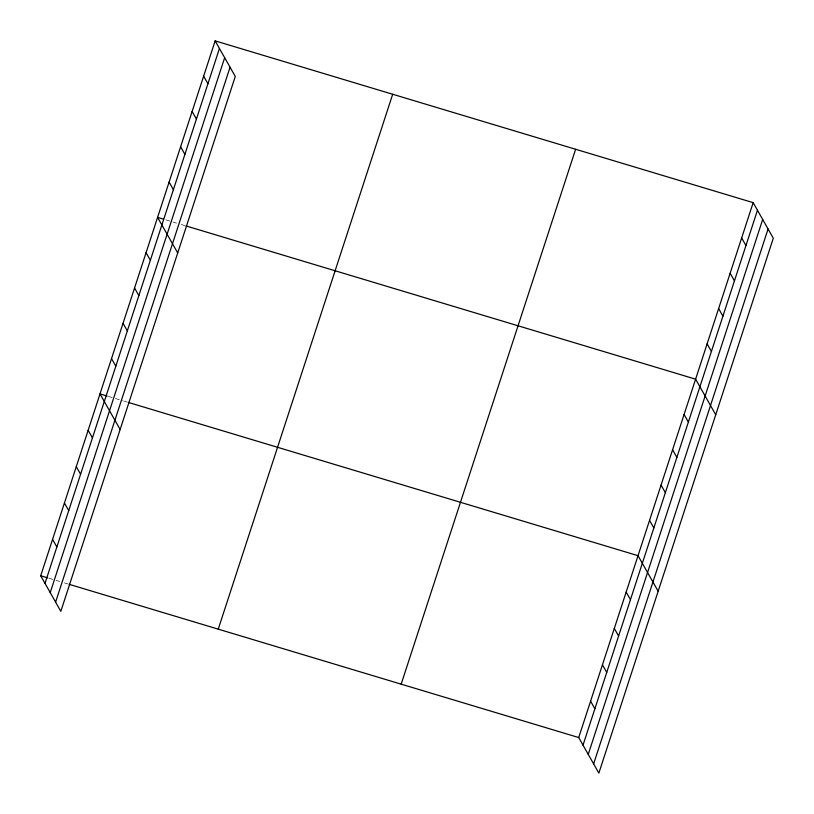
<?xml version="1.0" encoding="UTF-8"?>
<svg xmlns="http://www.w3.org/2000/svg" width="814" height="814" viewBox="0 0 814 814"><rect width="100%" height="100%" fill="white"/><g stroke="black" fill="none" stroke-linecap="round" stroke-linejoin="round"><path stroke-width="0.61" stroke-dasharray="4.07 3.05" d="M165.863 219.882L171.785 221.662M172.965 222.019L176.516 223.087M181.257 224.511L184.809 225.57M108.303 396.398L114.214 398.178M115.405 398.534L122.507 400.661M123.687 401.017L127.238 402.085M48.982 578.255L54.904 580.036M56.085 580.392L59.636 581.461M64.377 582.885L67.928 583.953"/><path stroke-width="1.22" d="M215.15 40.873L235.277 76.455L60.826 611.345L40.7 575.763L215.15 40.873L753.174 202.655L773.3 238.237L598.85 773.127L578.723 737.545L69.109 584.31M44.994 583.363L219.444 48.464M50.224 592.592L224.674 57.702M55.606 602.106L230.057 67.216M218.244 629.151L392.694 94.261M401.17 684.157L575.62 149.267M578.723 737.545L753.174 202.655M583.017 745.136L757.468 210.246M588.237 754.375L762.687 219.485M593.63 763.888L768.07 228.999M163.502 219.17L157.58 217.389L177.717 252.971M185.989 225.926L695.604 379.171L715.73 414.753M107.112 396.042L100.01 393.905L120.146 429.487M128.419 402.442L638.034 555.687L658.16 591.259M40.7 575.763L47.802 577.899M741.656 237.953L745.95 245.553M730.138 273.26L734.442 280.85M718.63 308.567L722.924 316.158M707.112 343.864L711.416 351.455M684.086 414.468L688.379 422.069M672.578 449.776L676.872 457.366M661.06 485.073L665.353 492.674M649.541 520.38L653.846 527.971M626.169 592.053L630.463 599.643M614.305 628.428L618.599 636.019M602.441 664.804L606.745 672.395M590.577 701.169L594.881 708.77M203.632 76.18L207.936 83.771M192.124 111.477L196.418 119.078M180.606 146.785L184.9 154.375M169.098 182.082L173.392 189.682M146.072 252.696L150.366 260.287M134.554 287.993L138.848 295.584M123.036 323.3L127.34 330.891M111.528 358.598L115.822 366.198M88.146 430.28L92.45 437.871M76.292 466.646L80.586 474.236M64.428 503.021L68.722 510.612M52.564 539.397L56.858 546.988"/></g></svg>
